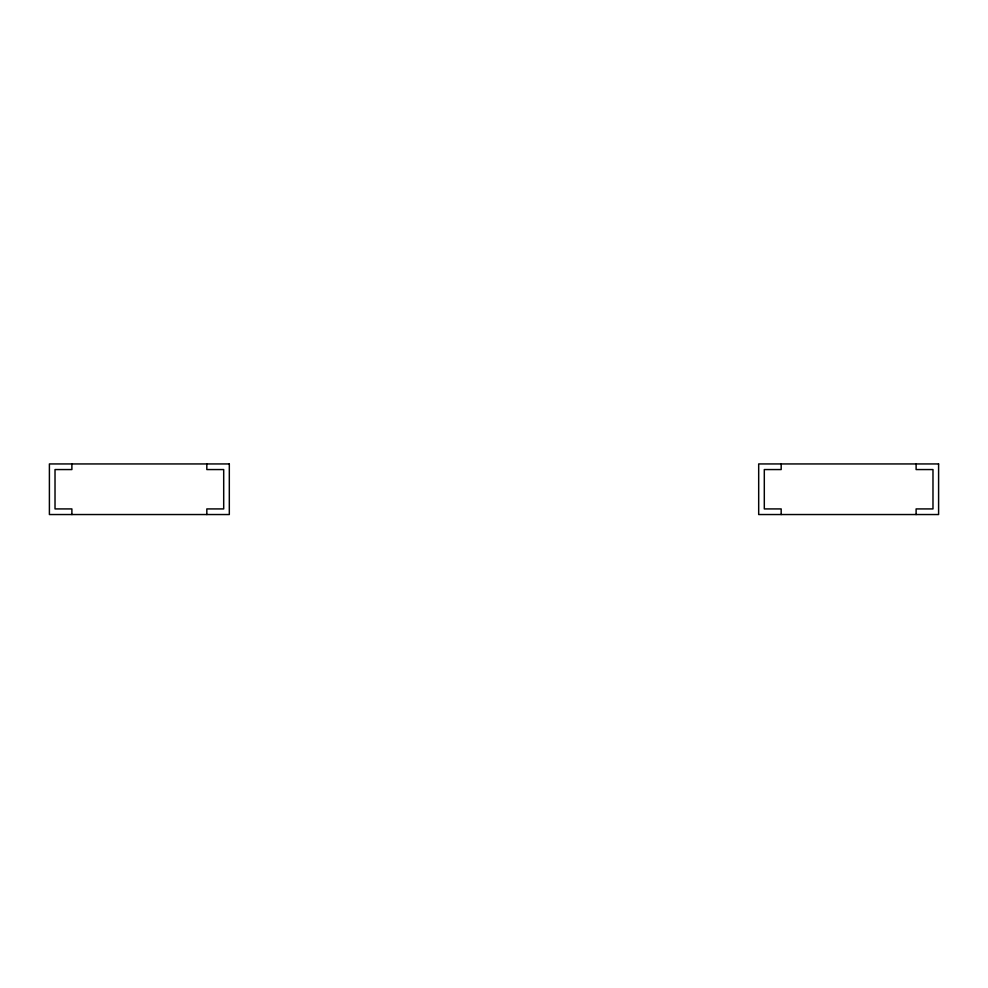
<?xml version="1.0" encoding="UTF-8"?>
<svg xmlns="http://www.w3.org/2000/svg" width="988" height="988" viewBox="0 0 988 988"><rect width="100%" height="100%" fill="white"/><g stroke="black" fill="none" stroke-linecap="round" stroke-linejoin="round"><path stroke-width="1.48" d="M916.111 463.94L916.111 469.559L932.981 469.559L932.981 508.919L916.111 508.919L916.111 514.538M781.175 463.94L781.175 469.559L764.304 469.559L764.304 508.919L781.175 508.919L781.175 514.538M206.825 463.94L206.825 469.559L223.696 469.559L223.696 508.919L206.825 508.919L206.825 514.538M71.889 463.94L71.889 469.559L55.019 469.559L55.019 508.919L71.889 508.919L71.889 514.538M229.315 463.94L49.4 463.94L49.4 514.538L229.315 514.538L229.315 463.94M938.6 463.94L758.685 463.94L758.685 514.538L938.6 514.538L938.6 463.94"/></g></svg>
